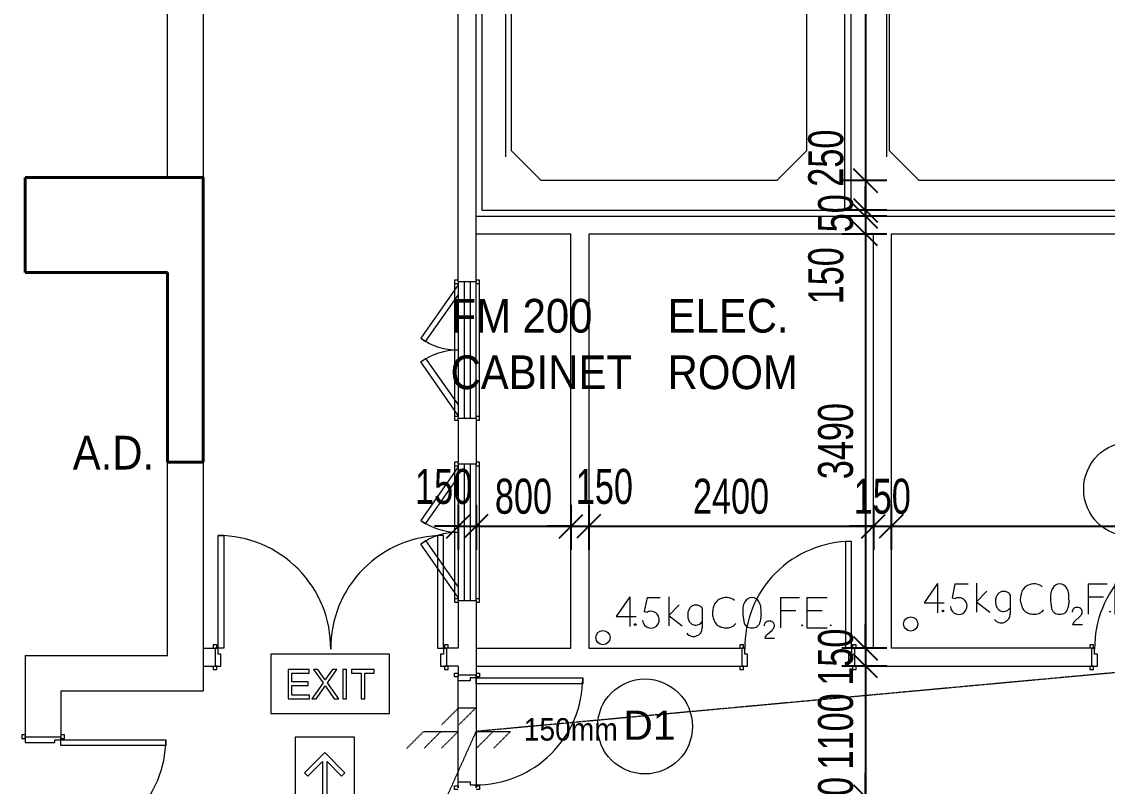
# Model space of a CAD drawing. Header units: millimetres. Extents: x 10569 to 232243, y -25347 to 80743.
# Drawn here: x 75159 to 84311, y 11295 to 17736 of the extents above; entities that cross this region are included whole.
import ezdxf

# ---------------------------------------------------------------- set-up
doc = ezdxf.new("R2010")
doc.units = ezdxf.units.MM
doc.linetypes.add('Dash', pattern=[6, 3, -3])
doc.linetypes.add('Hidden', pattern=[7.14375, 4.7625, -2.38125])
for name, color, linetype, lineweight in [('A-ANNO-DIMS', 211, 'Continuous', 5), ('A-ANNO-NOTE', 131, 'Continuous', 25), ('A-DETL-GENF', 92, 'Continuous', 20), ('A-DETL-HDLN', 90, 'Hidden', 9), ('A-DETL-THIN', 151, 'Continuous', 9), ('A-DOOR', 31, 'Continuous', 20), ('A-DOOR-FRAM', 31, 'Continuous', 30), ('A-GENM', 13, 'Continuous', 20), ('A-WALL', 113, 'Continuous', 20), ('G-ANNO-TEXT', 231, 'Continuous', 5), ('S-COLS', 52, 'Continuous', 20)]:
    doc.layers.add(name, color=color, linetype=linetype, lineweight=lineweight)
doc.styles.add('Arial_2', font='arial.ttf', dxfattribs={"width": 0.7, "height": 295.05988})
doc.styles.add('Swis721 BT_2', font='swiss.ttf', dxfattribs={"width": 0.9, "height": 189.214176})
doc.styles.add('Swis721 BT_3', font='swiss.ttf', dxfattribs={"height": 1.135285})
doc.styles.add('Swis721 BT_4', font='swiss.ttf', dxfattribs={"height": 245.978428})
doc.styles.add('Swis721 BT_6', font='swiss.ttf', dxfattribs={"width": 0.89, "height": 283.821263})
doc.dimstyles.new('Linear_-_1_5mm_Arial', dxfattribs={"dimscale": 304.8, "dimtxt": 300, "dimasz": 0.656168, "dimexe": 0.656168, "dimexo": 0.0625, "dimgap": 0.328084, "dimtad": 1, "dimdec": 0, "dimzin": 0, "dimdsep": 46, "dimtxsty": 'Arial_2', "dimblk1": 'OBLIQUE', "dimblk2": 'OBLIQUE', "dimsah": 1, "dimcen": 0.09, "dimadec": 0, "dimazin": 0, "dimtfac": 1, "dimtdec": 4, "dimtix": 1, "dimtmove": 0, "dimatfit": 3, "dimfxl": 0.656168, "dimfxlon": 1, "dimtvp": 1, "dimtolj": 1, "dimtzin": 0, "dimarcsym": 2})
doc.dimstyles.new('Linear_-_1_5mm_Arial_1', dxfattribs={"dimscale": 304.8, "dimtxt": 300, "dimasz": 0.656168, "dimexe": 0.656168, "dimexo": 0.0625, "dimgap": 0.328084, "dimtad": 1, "dimdec": 0, "dimzin": 0, "dimdsep": 46, "dimtxsty": 'Arial_2', "dimblk1": 'OBLIQUE', "dimblk2": 'OBLIQUE', "dimsah": 1, "dimcen": 0.09, "dimadec": 0, "dimazin": 0, "dimtfac": 1, "dimtdec": 4, "dimtix": 1, "dimtmove": 2, "dimatfit": 3, "dimfxl": 0.656168, "dimfxlon": 1, "dimtvp": 1, "dimtolj": 1, "dimtzin": 0, "dimarcsym": 2})

# ---------------------------------------------------------------- blocks, each defined once
blk = doc.blocks.new('DLN-Double Door-AP - _AP09_ 1100 x 2100 _WH_-14591878-TENDER DRAFT G_F')
at = {"layer": 'A-DOOR', "lineweight": 15}
for p, q in [((575, 75), (-575, 75)), ((-575, 75), (-575, 25)), ((-575, 25), (-575, -25)), ((-575, 25), (575, 25)), ((575, 25), (575, 75)), ((575, -25), (575, 25)), ((-575, -25), (-575, -75)), ((-575, -25), (575, -25)), ((-575, -75), (575, -75)), ((-550, -75), (-99.5, -390.5)), ((-70.8, -349.5), (-462.8, -75)), ((70.8, -349.5), (462.8, -75)), ((550, -75), (99.5, -390.5)), ((575, -75), (575, -25)), ((-99.5, -390.5), (-70.8, -349.5)), ((99.5, -390.5), (70.8, -349.5))]:
    blk.add_line(p, q, dxfattribs=at)
for centre, start, end in [((-550, -75), 325, 359.99687), ((550, -75), 180.00313, 215)]:
    blk.add_arc(centre, 550, start, end, dxfattribs=at)
at = {"layer": 'A-DOOR-FRAM', "lineweight": 15}
for p, q in [((-560, 105), (-590, 105)), ((-590, 105), (-590, 75)), ((-560, 75), (-560, 105)), ((560, 105), (-560, 105)), ((560, 105), (560, 75)), ((590, 105), (560, 105)), ((590, 75), (590, 105)), ((-590, 75), (-575, 75)), ((575, 75), (590, 75)), ((-575, -75), (-590, -75)), ((-590, -75), (-590, -105)), ((-560, -105), (-560, -75)), ((560, -75), (560, -105)), ((590, -75), (575, -75)), ((590, -105), (590, -75)), ((-590, -105), (-560, -105)), ((-560, -105), (560, -105)), ((560, -105), (590, -105))]:
    blk.add_line(p, q, dxfattribs=at)
blk = doc.blocks.new('DLN-Double Door__X03_ - _M19_1900 x 2450 _WH_-16954910-TENDER DRAFT G_F')
at = {"layer": 'A-DOOR', "lineweight": 15}
for p, q in [((-900, -75), (-950, -75)), ((-950, -75), (-950, -1025)), ((-900, -1025), (-900, -75)), ((900, -75), (950, -75)), ((900, -1025), (900, -75)), ((950, -75), (950, -1025)), ((-950, -1025), (-900, -1025)), ((950, -1025), (900, -1025))]:
    blk.add_line(p, q, dxfattribs=at)
for centre, start, end in [((-950, -75), 270, 0.5), ((950, -75), 179.5, 270)]:
    blk.add_arc(centre, 950, start, end, dxfattribs=at)
at = {"layer": 'A-DOOR-FRAM', "lineweight": 15}
for p, q in [((-960, 105), (-990, 105)), ((-990, 105), (-990, 75)), ((-960, 75), (-960, 105)), ((990, 105), (960, 105)), ((960, 105), (960, 75)), ((990, 75), (990, 105)), ((-975, 75), (-960, 75)), ((-925, 75), (-975, 75)), ((-925, -25), (-925, 75)), ((925, 75), (925, -25)), ((975, 75), (925, 75)), ((960, 75), (975, 75)), ((-990, -75), (-990, -105)), ((-960, -75), (-975, -75)), ((-975, -75), (-950, -75)), ((-960, -105), (-960, -75)), ((-950, -75), (-950, -25)), ((-950, -25), (-925, -25)), ((925, -25), (950, -25)), ((950, -25), (950, -75)), ((950, -75), (975, -75)), ((975, -75), (960, -75)), ((960, -75), (960, -105)), ((990, -105), (990, -75)), ((-990, -105), (-960, -105)), ((960, -105), (990, -105))]:
    blk.add_line(p, q, dxfattribs=at)
blk = doc.blocks.new('DLN-Single Door__X01_ - _M05a_ 900 x 2450 _WH_-16935530-TENDER DRAFT G_F')
at = {"layer": 'A-DOOR', "lineweight": 15}
for p, q in [((-450, 975), (-400, 975)), ((-450, 75), (-450, 975)), ((-400, 975), (-400, 75)), ((-490, 105), (-460, 105)), ((-490, 75), (-490, 105)), ((-460, 105), (-460, 75)), ((460, 75), (460, 105)), ((460, 105), (490, 105)), ((490, 105), (490, 75)), ((-460, 75), (-475, 75)), ((-400, 75), (-450, 75)), ((475, 75), (460, 75)), ((-490, -105), (-490, -75)), ((-475, -75), (-460, -75)), ((-460, -75), (-460, -105)), ((460, -105), (460, -75)), ((460, -75), (475, -75)), ((490, -75), (490, -105)), ((-460, -105), (-490, -105)), ((490, -105), (460, -105))]:
    blk.add_line(p, q, dxfattribs=at)
blk.add_arc((-450, 75), 900, 359.5, 90, dxfattribs=at)
at = {"layer": 'A-DOOR-FRAM', "lineweight": 15}
for p, q in [((-475, 75), (-450, 75)), ((-450, 75), (-450, 25)), ((-450, 25), (-425, 25)), ((-425, 25), (-425, -75)), ((425, 25), (450, 25)), ((425, -75), (425, 25)), ((450, 75), (475, 75)), ((450, 25), (450, 75)), ((-425, -75), (-475, -75)), ((475, -75), (425, -75))]:
    blk.add_line(p, q, dxfattribs=at)
blk = doc.blocks.new('DLN-Single Door__X01_ - _M02_ 900 x 2450 _WH_-16935526-TENDER DRAFT G_F')
at = {"layer": 'A-DOOR', "lineweight": 15}
for p, q in [((-460, 105), (-490, 105)), ((-490, 105), (-490, 75)), ((-460, 75), (-460, 105)), ((490, 105), (460, 105)), ((460, 105), (460, 75)), ((490, 75), (490, 105)), ((-475, 75), (-460, 75)), ((460, 75), (475, 75)), ((-490, -75), (-490, -105)), ((-460, -75), (-475, -75)), ((-460, -105), (-460, -75)), ((-400, -75), (-450, -75)), ((-450, -75), (-450, -975)), ((-400, -975), (-400, -75)), ((475, -75), (460, -75)), ((460, -75), (460, -105)), ((490, -105), (490, -75)), ((-490, -105), (-460, -105)), ((460, -105), (490, -105)), ((-450, -975), (-400, -975))]:
    blk.add_line(p, q, dxfattribs=at)
blk.add_arc((-450, -75), 900, 270, 0.5, dxfattribs=at)
at = {"layer": 'A-DOOR-FRAM', "lineweight": 15}
for p, q in [((-425, 75), (-475, 75)), ((-425, -25), (-425, 75)), ((425, 75), (425, -25)), ((475, 75), (425, 75)), ((-475, -75), (-450, -75)), ((-450, -75), (-450, -25)), ((-450, -25), (-425, -25)), ((425, -25), (450, -25)), ((450, -25), (450, -75)), ((450, -75), (475, -75))]:
    blk.add_line(p, q, dxfattribs=at)
blk = doc.blocks.new('Walls 1 - Walls 1-3032194-TENDER DRAFT G_F')
at = {"layer": 'A-WALL'}
for p, q in [((82149.3, 21457.5), (82149.3, 16147.5)), ((82474.3, 16647.5), (82474.3, 20897.5)), ((82724.3, 16397.5), (82474.3, 16647.5)), ((87714.3, 16397.5), (82724.3, 16397.5)), ((82149.3, 16147.5), (87964.3, 16147.5))]:
    blk.add_line(p, q, dxfattribs=at)
blk = doc.blocks.new('Walls 2 - Walls 2-3045088-TENDER DRAFT G_F')
at = {"layer": 'A-WALL'}
for p, q in [((79039.3, 21457.5), (79039.3, 16147.5)), ((79039.3, 21457.5), (82099.3, 21457.5)), ((82099.3, 16147.5), (82099.3, 21457.5)), ((79289.3, 20897.5), (79539.3, 21207.5)), ((81524.3, 21207.5), (79539.3, 21207.5)), ((81524.3, 21207.5), (81774.3, 20897.5)), ((79289.3, 16647.5), (79289.3, 20897.5)), ((81774.3, 20897.5), (81774.3, 16647.5)), ((79539.3, 16397.5), (79289.3, 16647.5)), ((81774.3, 16647.5), (81524.3, 16397.5)), ((81524.3, 16397.5), (79539.3, 16397.5)), ((79039.3, 16147.5), (82099.3, 16147.5))]:
    blk.add_line(p, q, dxfattribs=at)
blk = doc.blocks.new('DLN-Double Door__X03_ - _M52_1800 x 2450 _WH_-16954923-TENDER DRAFT G_F')
at = {"layer": 'A-DOOR', "lineweight": 15}
for p, q in [((-835, -150), (-885, -150)), ((-885, -150), (-885, -1035)), ((-835, -1035), (-835, -150)), ((835, -150), (885, -150)), ((835, -1035), (835, -150)), ((885, -150), (885, -1035)), ((-885, -1035), (-835, -1035)), ((885, -1035), (835, -1035))]:
    blk.add_line(p, q, dxfattribs=at)
for centre, start, end in [((-885, -150), 270, 0.5), ((885, -150), 179.5, 270)]:
    blk.add_arc(centre, 885, start, end, dxfattribs=at)
at = {"layer": 'A-DOOR-FRAM', "lineweight": 15}
for p, q in [((-895, 180), (-925, 180)), ((-925, 180), (-925, 150)), ((-910, 150), (-895, 150)), ((-860, 150), (-910, 150)), ((-895, 150), (-895, 180)), ((-860, -100), (-860, 150)), ((860, 150), (860, -100)), ((910, 150), (860, 150)), ((925, 180), (895, 180)), ((895, 180), (895, 150)), ((895, 150), (910, 150)), ((925, 150), (925, 180)), ((-925, -150), (-925, -180)), ((-925, -180), (-895, -180)), ((-895, -150), (-910, -150)), ((-910, -150), (-885, -150)), ((-895, -180), (-895, -150)), ((-885, -150), (-885, -100)), ((-885, -100), (-860, -100)), ((860, -100), (885, -100)), ((885, -100), (885, -150)), ((885, -150), (910, -150)), ((910, -150), (895, -150)), ((895, -150), (895, -180)), ((895, -180), (925, -180)), ((925, -180), (925, -150))]:
    blk.add_line(p, q, dxfattribs=at)
blk = doc.blocks.new('DLN_Direction Board - Direction-Red-3889199-TENDER DRAFT G_F')
at = {"layer": 'A-GENM'}
for p, q in [((500, 0), (-500, 0)), ((-500, 0), (-500, -500)), ((500, -500), (500, 0)), ((201.9, -80.3), (173.6, -108.6)), ((371.6, -250), (201.9, -80.3)), ((173.6, -108.6), (295, -230)), ((295, -230), (-400, -230)), ((-400, -230), (-400, -270)), ((-400, -270), (295, -270)), ((295, -270), (173.6, -391.4)), ((201.9, -419.7), (371.6, -250)), ((173.6, -391.4), (201.9, -419.7)), ((-500, -500), (500, -500))]:
    blk.add_line(p, q, dxfattribs=at)
blk = doc.blocks.new('DLN_EXIT Sign Board - DLN_EXIT Sign Board-5973881-TENDER DRAFT G_F')
at = {"layer": 'A-GENM'}
for p, q in [((500, 250), (-500, 250)), ((-500, 250), (-500, -250)), ((500, -250), (500, 250)), ((-176.9, 121.2), (-353.8, 121.2)), ((-353.8, 121.2), (-353.8, -125)), ((-176.9, 90.4), (-176.9, 121.2)), ((-101.6, 121.2), (-138.5, 121.2)), ((-138.5, 121.2), (-59, 9.1)), ((-56.8, 58.1), (-101.6, 121.2)), ((20.3, 121.2), (-24, 58.5)), ((-21.8, 8.8), (57.7, 121.2)), ((57.7, 121.2), (20.3, 121.2)), ((138.5, 121.2), (107.7, 121.2)), ((107.7, 121.2), (107.7, -125)), ((138.5, -125), (138.5, 121.2)), ((373.1, 121.2), (180.8, 121.2)), ((180.8, 121.2), (180.8, 90.4)), ((373.1, 90.4), (373.1, 121.2)), ((-323.1, 17.3), (-323.1, 90.4)), ((-323.1, 90.4), (-176.9, 90.4)), ((-184.6, 17.3), (-323.1, 17.3)), ((-184.6, -13.5), (-184.6, 17.3)), ((-59, 9.1), (-153.8, -125)), ((-41.7, 33.5), (-56.8, 58.1)), ((-24, 58.5), (-41.7, 33.5)), ((73.1, -125), (-21.8, 8.8)), ((180.8, 90.4), (261.5, 90.4)), ((261.5, 90.4), (261.5, -125)), ((292.3, -125), (292.3, 90.4)), ((292.3, 90.4), (373.1, 90.4)), ((-323.1, -94.2), (-323.1, -13.5)), ((-323.1, -13.5), (-184.6, -13.5)), ((-116.4, -125), (-54.7, -37.6)), ((-54.7, -37.6), (-40.2, -17.3)), ((-40.2, -17.3), (-27, -35.8)), ((-27, -35.8), (36.2, -125)), ((-353.8, -125), (-173.1, -125)), ((-173.1, -94.2), (-323.1, -94.2)), ((-173.1, -125), (-173.1, -94.2)), ((-153.8, -125), (-116.4, -125)), ((36.2, -125), (73.1, -125)), ((107.7, -125), (138.5, -125)), ((261.5, -125), (292.3, -125)), ((-500, -250), (500, -250))]:
    blk.add_line(p, q, dxfattribs=at)
blk = doc.blocks.new('DLN_2D- CO2F_E - COFE-19082813-TENDER DRAFT G_F')
at = {"layer": 'A-DETL-GENF'}
for p, q in [((86.7, 335.3), (-27.7, 171.9)), ((86.7, 335.3), (86.7, 86)), ((231.7, 331.8), (208.6, 213)), ((231.7, 331.8), (343.3, 331.8)), ((414.6, 336.5), (414.6, 92.4)), ((1356.6, 330.4), (1516.6, 330.4)), ((1356.6, 330.4), (1356.6, 75.6)), ((1579.7, 330.4), (1749.7, 330.4)), ((1579.7, 330.4), (1579.7, 75.6)), ((208.6, 213), (234.7, 207.9)), ((414.6, 180.8), (502.8, 268.9)), ((698, 238.7), (698, 76.5)), ((1038.2, 186.8), (1047.6, 127.5)), ((1194.4, 186.8), (1185, 127.5)), ((1356.6, 221.3), (1486.6, 221.3)), ((1579.7, 221.3), (1709.7, 221.3)), ((-27.7, 171.9), (141, 171.9)), ((414.6, 180.8), (527.7, 92.4)), ((1245, 20), (1286.7, 57.1)), ((1579.7, 75.6), (1749.7, 75.6)), ((1224.3, -10.2), (1307.9, -10.2))]:
    blk.add_line(p, q, dxfattribs=at)
for centre, radius in [((131.8, 102.5), 7.48), ((1540.3, 96.7), 3), ((1780.6, 96.7), 3), ((-140, -6.8), 60)]:
    blk.add_circle(centre, radius, dxfattribs=at)
for centre, radius, start, end in [((889.7, 227), 100.5, 139.33925, 165.24102), ((889.7, 227), 100.5, 117.37935, 139.33925), ((903.2, 196.9), 133.5, 87.65446, 116.60469), ((904.7, 231.4), 98.9, 49.34871, 87.65446), ((1139.6, 238.4), 99.2, 146.40311, 175.59689), ((1114.2, 267.7), 62.8, 88.11543, 155.88457), ((1118.4, 267.7), 62.8, 24.11543, 91.88457), ((1093, 238.4), 99.2, 4.40311, 33.59689), ((264.8, 143.9), 70.7, 183.80464, 115.19545), ((654.8, 187.9), 80.3, 161.21904, 180.78096), ((757.1, 189.3), 182.6, 180.78096, 189.21904), ((689, 176.3), 116.4, 146.78096, 161.21904), ((643, 206.4), 61.4, 118.48629, 146.78096), ((643, 206.4), 61.4, 87.51371, 118.48629), ((642.5, 194.6), 73.2, 66.48629, 87.51371), ((648.8, 209.1), 57.4, 31.04971, 66.48629), ((895.4, 198.8), 111.7, 173.06555, 194.73669), ((1084.3, 174.2), 302.2, 164.9644, 172.75573), ((1870.4, 182.1), 832.2, 175.59689, 179.68031), ((362.2, 182.1), 832.2, 0.31969, 4.40311), ((661, 173.7), 85.2, 189.21904, 210.78096), ((643, 163), 64.4, 210.78096, 239.21904), ((643, 163), 64.4, 239.21904, 271.05494), ((643, 163), 64.4, 271.05494, 328.58528), ((1183.6, 277.9), 410.6, 195.18247, 200.77345), ((871.4, 159.2), 76.5, 200.57876, 234.83568), ((895.1, 194.6), 119.2, 235.33778, 254.66222), ((903.3, 174.7), 99.8, 297.09208, 320.30909), ((1108.9, 137.2), 62.1, 189, 276.80189), ((1123.7, 137.2), 62.1, 263.19811, 351), ((1259.5, 92.2), 39.4, 141.01687, 178.98313), ((1259.5, 92.2), 39.4, 112.86606, 141.01687), ((1259.5, 92.2), 39.4, 90.38089, 112.86606), ((1265.6, 88.1), 44, 77.71764, 98.28236), ((1264.6, 83.8), 48.4, 58.28236, 77.71764), ((1274.5, 99.8), 29.6, 35.71764, 58.28236), ((1263.6, 91.9), 43.1, 18.28236, 35.71764), ((1277.9, 96.6), 28, 357.71764, 18.28236), ((1276.2, 93.6), 29.7, 342.2769, 3.7231), ((624.1, 76.5), 73.8, 218.39588, 0), ((900.4, 215.4), 140.6, 254.7908, 273.2092), ((903.3, 174.7), 99.8, 272.90792, 297.09208), ((1350.6, -71.3), 140.4, 145.81368, 154.18632), ((1300.9, -37.6), 80.3, 134.18632, 145.81368), ((1227.8, 118.3), 84.9, 313.95514, 330.04486), ((1193.3, 120.1), 116.8, 337.7231, 342.2769)]:
    blk.add_arc(centre, radius, start, end, dxfattribs=at)
blk = doc.blocks.new('GBP_Door Mark - 2 x 1_3_RT_ Border WHITE-4013245-TENDER DRAFT G_F')
at = {"layer": 'A-ANNO-NOTE', "lineweight": 5}
blk.add_circle((-31.356, 27.261), 2, dxfattribs=at)
blk = doc.blocks.new('_Oblique')
at = {"color": 0, "linetype": 'ByBlock', "lineweight": -2}
blk.add_line((-0.5, -0.5), (0.5, 0.5), dxfattribs=at)
blk = doc.blocks.new('DIMBLOCK85-TENDER DRAFT G_F')
at = {"layer": 'A-ANNO-DIMS', "color": 0, "lineweight": -2, "transparency": 16777216}
for p, q in [((82453.8, 21207.5), (82072.8, 21207.5)), ((82272.8, 21207.5), (82272.8, 16397.5)), ((82453.8, 16397.5), (82072.8, 16397.5))]:
    blk.add_line(p, q, dxfattribs=at)
at = {"layer": 'Defpoints', "color": 0, "transparency": 16777216}
for p in [(82472.8, 21207.5), (82272.8, 16397.5), (82472.8, 16397.5)]:
    blk.add_point(p, dxfattribs=at)
at = {"layer": 'A-ANNO-DIMS', "color": 0, "lineweight": -2, "transparency": 16777216, "xscale": 200, "yscale": 200, "zscale": 200}
for p, rotation in [((82272.8, 21207.5), 90), ((82272.8, 16397.5), 270)]:
    blk.add_blockref('_Oblique', p, dxfattribs=dict(at, rotation=rotation))
at = {"layer": 'A-ANNO-DIMS', "color": 0, "transparency": 16777216, "insert": (82022.2, 18802.5), "char_height": 295.06, "width": 753.231, "attachment_point": 5, "rotation": 90, "style": 'Arial_2'}
blk.add_mtext('\\A1;4810', dxfattribs=at)
blk = doc.blocks.new('DIMBLOCK86-TENDER DRAFT G_F')
at = {"layer": 'A-ANNO-DIMS', "color": 0, "lineweight": -2, "transparency": 16777216}
for p, q in [((82453.8, 16397.5), (82072.8, 16397.5)), ((82272.8, 16397.5), (82272.8, 16147.5)), ((82453.8, 16147.5), (82072.8, 16147.5))]:
    blk.add_line(p, q, dxfattribs=at)
at = {"layer": 'Defpoints', "color": 0, "transparency": 16777216}
for p in [(82472.8, 16397.5), (82272.8, 16147.5), (82472.8, 16147.5)]:
    blk.add_point(p, dxfattribs=at)
at = {"layer": 'A-ANNO-DIMS', "color": 0, "lineweight": -2, "transparency": 16777216, "xscale": 200, "yscale": 200, "zscale": 200}
for p, rotation in [((82272.8, 16397.5), 90), ((82272.8, 16147.5), 270)]:
    blk.add_blockref('_Oblique', p, dxfattribs=dict(at, rotation=rotation))
at = {"layer": 'A-ANNO-DIMS', "color": 0, "transparency": 16777216, "insert": (81790.1, 16345.9), "char_height": 295.06, "width": 564.923, "attachment_point": 1, "rotation": 90, "line_spacing_factor": 0.938532, "style": 'Arial_2'}
blk.add_mtext('\\A1;250', dxfattribs=at)
blk = doc.blocks.new('DIMBLOCK87-TENDER DRAFT G_F')
at = {"layer": 'A-ANNO-DIMS', "color": 0, "lineweight": -2, "transparency": 16777216}
for p, q in [((82272.8, 16147.5), (82272.8, 16347.5)), ((82453.8, 16147.5), (82072.8, 16147.5)), ((82272.8, 16147.5), (82272.8, 16097.5)), ((82453.8, 16097.5), (82072.8, 16097.5)), ((82272.8, 16097.5), (82272.8, 15897.5))]:
    blk.add_line(p, q, dxfattribs=at)
at = {"layer": 'Defpoints', "color": 0, "transparency": 16777216}
for p in [(82472.8, 16147.5), (82272.8, 16097.5), (82472.8, 16097.5)]:
    blk.add_point(p, dxfattribs=at)
at = {"layer": 'A-ANNO-DIMS', "color": 0, "lineweight": -2, "transparency": 16777216, "xscale": 200, "yscale": 200, "zscale": 200}
for p, rotation in [((82272.8, 16147.5), 270), ((82272.8, 16097.5), 90)]:
    blk.add_blockref('_Oblique', p, dxfattribs=dict(at, rotation=rotation))
at = {"layer": 'A-ANNO-DIMS', "color": 0, "transparency": 16777216, "insert": (82022.2, 16122.5), "char_height": 295.06, "width": 376.615, "attachment_point": 5, "rotation": 90, "style": 'Arial_2'}
blk.add_mtext('\\A1;50', dxfattribs=at)
blk = doc.blocks.new('DIMBLOCK88-TENDER DRAFT G_F')
at = {"layer": 'A-ANNO-DIMS', "color": 0, "lineweight": -2, "transparency": 16777216}
for p, q in [((82272.8, 16097.5), (82272.8, 16297.5)), ((82453.8, 16097.5), (82072.8, 16097.5)), ((82272.8, 16097.5), (82272.8, 15947.5)), ((82453.8, 15947.5), (82072.8, 15947.5)), ((82272.8, 15947.5), (82272.8, 15747.5))]:
    blk.add_line(p, q, dxfattribs=at)
at = {"layer": 'Defpoints', "color": 0, "transparency": 16777216}
for p in [(82472.8, 16097.5), (82272.8, 15947.5), (82472.8, 15947.5)]:
    blk.add_point(p, dxfattribs=at)
at = {"layer": 'A-ANNO-DIMS', "color": 0, "lineweight": -2, "transparency": 16777216, "xscale": 200, "yscale": 200, "zscale": 200}
for p, rotation in [((82272.8, 16097.5), 270), ((82272.8, 15947.5), 90)]:
    blk.add_blockref('_Oblique', p, dxfattribs=dict(at, rotation=rotation))
at = {"layer": 'A-ANNO-DIMS', "color": 0, "transparency": 16777216, "insert": (81790.1, 15355.1), "char_height": 295.06, "width": 564.923, "attachment_point": 1, "rotation": 90, "line_spacing_factor": 0.938532, "style": 'Arial_2'}
blk.add_mtext('\\A1;150', dxfattribs=at)
blk = doc.blocks.new('DIMBLOCK89-TENDER DRAFT G_F')
at = {"layer": 'A-ANNO-DIMS', "color": 0, "lineweight": -2, "transparency": 16777216}
for p, q in [((82453.8, 15947.5), (82072.8, 15947.5)), ((82272.8, 15947.5), (82272.8, 12457.5)), ((82453.8, 12457.5), (82072.8, 12457.5))]:
    blk.add_line(p, q, dxfattribs=at)
at = {"layer": 'Defpoints', "color": 0, "transparency": 16777216}
for p in [(82472.8, 15947.5), (82272.8, 12457.5), (82472.8, 12457.5)]:
    blk.add_point(p, dxfattribs=at)
at = {"layer": 'A-ANNO-DIMS', "color": 0, "lineweight": -2, "transparency": 16777216, "xscale": 200, "yscale": 200, "zscale": 200}
for p, rotation in [((82272.8, 15947.5), 90), ((82272.8, 12457.5), 270)]:
    blk.add_blockref('_Oblique', p, dxfattribs=dict(at, rotation=rotation))
at = {"layer": 'A-ANNO-DIMS', "color": 0, "transparency": 16777216, "insert": (82022.1, 14202.5), "char_height": 295.06, "width": 753.231, "attachment_point": 5, "rotation": 90, "style": 'Arial_2'}
blk.add_mtext('\\A1;3490', dxfattribs=at)
blk = doc.blocks.new('DIMBLOCK90-TENDER DRAFT G_F')
at = {"layer": 'A-ANNO-DIMS', "color": 0, "lineweight": -2, "transparency": 16777216}
for p, q in [((82272.8, 12457.5), (82272.8, 12657.5)), ((82453.8, 12457.5), (82072.8, 12457.5)), ((82272.8, 12457.5), (82272.8, 12307.5)), ((82453.8, 12307.5), (82072.8, 12307.5)), ((82272.8, 12307.5), (82272.8, 12107.5))]:
    blk.add_line(p, q, dxfattribs=at)
at = {"layer": 'Defpoints', "color": 0, "transparency": 16777216}
for p in [(82472.8, 12457.5), (82272.8, 12307.5), (82472.8, 12307.5)]:
    blk.add_point(p, dxfattribs=at)
at = {"layer": 'A-ANNO-DIMS', "color": 0, "lineweight": -2, "transparency": 16777216, "xscale": 200, "yscale": 200, "zscale": 200}
for p, rotation in [((82272.8, 12457.5), 270), ((82272.8, 12307.5), 90)]:
    blk.add_blockref('_Oblique', p, dxfattribs=dict(at, rotation=rotation))
at = {"layer": 'A-ANNO-DIMS', "color": 0, "transparency": 16777216, "insert": (82022.2, 12382.5), "char_height": 295.06, "width": 564.923, "attachment_point": 5, "rotation": 90, "style": 'Arial_2'}
blk.add_mtext('\\A1;150', dxfattribs=at)
blk = doc.blocks.new('DIMBLOCK91-TENDER DRAFT G_F')
at = {"layer": 'A-ANNO-DIMS', "color": 0, "lineweight": -2, "transparency": 16777216}
for p, q in [((82453.8, 12307.5), (82072.8, 12307.5)), ((82272.8, 12307.5), (82272.8, 11207.5)), ((82453.8, 11207.5), (82072.8, 11207.5))]:
    blk.add_line(p, q, dxfattribs=at)
at = {"layer": 'Defpoints', "color": 0, "transparency": 16777216}
for p in [(82472.8, 12307.5), (82272.8, 11207.5), (82472.8, 11207.5)]:
    blk.add_point(p, dxfattribs=at)
at = {"layer": 'A-ANNO-DIMS', "color": 0, "lineweight": -2, "transparency": 16777216, "xscale": 200, "yscale": 200, "zscale": 200}
for p, rotation in [((82272.8, 12307.5), 90), ((82272.8, 11207.5), 270)]:
    blk.add_blockref('_Oblique', p, dxfattribs=dict(at, rotation=rotation))
at = {"layer": 'A-ANNO-DIMS', "color": 0, "transparency": 16777216, "insert": (82022.2, 11757.5), "char_height": 295.06, "width": 753.231, "attachment_point": 5, "rotation": 90, "style": 'Arial_2'}
blk.add_mtext('\\A1;1100', dxfattribs=at)
blk = doc.blocks.new('DIMBLOCK92-TENDER DRAFT G_F')
at = {"layer": 'A-ANNO-DIMS', "color": 0, "lineweight": -2, "transparency": 16777216}
for p, q in [((82272.8, 11207.5), (82272.8, 11407.5)), ((82453.8, 11207.5), (82072.8, 11207.5)), ((82272.8, 11207.5), (82272.8, 11057.5)), ((82453.8, 11057.5), (82072.8, 11057.5)), ((82272.8, 11057.5), (82272.8, 10857.5))]:
    blk.add_line(p, q, dxfattribs=at)
at = {"layer": 'Defpoints', "color": 0, "transparency": 16777216}
for p in [(82472.8, 11207.5), (82272.8, 11057.5), (82472.8, 11057.5)]:
    blk.add_point(p, dxfattribs=at)
at = {"layer": 'A-ANNO-DIMS', "color": 0, "lineweight": -2, "transparency": 16777216, "xscale": 200, "yscale": 200, "zscale": 200}
for p, rotation in [((82272.8, 11207.5), 270), ((82272.8, 11057.5), 90)]:
    blk.add_blockref('_Oblique', p, dxfattribs=dict(at, rotation=rotation))
at = {"layer": 'A-ANNO-DIMS', "color": 0, "transparency": 16777216, "insert": (82022.2, 11132.5), "char_height": 295.06, "width": 564.923, "attachment_point": 5, "rotation": 90, "style": 'Arial_2'}
blk.add_mtext('\\A1;150', dxfattribs=at)
blk = doc.blocks.new('DIMBLOCK168-TENDER DRAFT G_F')
at = {"layer": 'A-ANNO-DIMS', "color": 0, "lineweight": -2, "transparency": 16777216}
for p, q in [((78839.3, 13666.9), (78839.3, 13286)), ((78989.3, 13666.9), (78989.3, 13286)), ((78839.3, 13486), (78639.3, 13486)), ((78839.3, 13486), (78989.3, 13486)), ((78989.3, 13486), (79189.3, 13486))]:
    blk.add_line(p, q, dxfattribs=at)
at = {"layer": 'Defpoints', "color": 0, "transparency": 16777216}
for p in [(78839.3, 13686), (78989.3, 13686), (78989.3, 13486)]:
    blk.add_point(p, dxfattribs=at)
at = {"layer": 'A-ANNO-DIMS', "color": 0, "lineweight": -2, "transparency": 16777216, "xscale": 200, "yscale": 200, "zscale": 200}
blk.add_blockref('_Oblique', (78839.3, 13486), dxfattribs=at)
at = {"layer": 'A-ANNO-DIMS', "color": 0, "lineweight": -2, "transparency": 16777216, "xscale": 200, "yscale": 200, "zscale": 200, "rotation": 180}
blk.add_blockref('_Oblique', (78989.3, 13486), dxfattribs=at)
at = {"layer": 'A-ANNO-DIMS', "color": 0, "transparency": 16777216, "insert": (78475.8, 13968.7), "char_height": 295.06, "width": 564.923, "attachment_point": 1, "line_spacing_factor": 0.938532, "style": 'Arial_2'}
blk.add_mtext('\\A1;150', dxfattribs=at)
blk = doc.blocks.new('DIMBLOCK169-TENDER DRAFT G_F')
at = {"layer": 'A-ANNO-DIMS', "color": 0, "lineweight": -2, "transparency": 16777216}
for p, q in [((78989.3, 13666.9), (78989.3, 13286)), ((79789.3, 13666.9), (79789.3, 13286)), ((78989.3, 13486), (79789.3, 13486))]:
    blk.add_line(p, q, dxfattribs=at)
at = {"layer": 'Defpoints', "color": 0, "transparency": 16777216}
for p in [(78989.3, 13686), (79789.3, 13686), (79789.3, 13486)]:
    blk.add_point(p, dxfattribs=at)
at = {"layer": 'A-ANNO-DIMS', "color": 0, "lineweight": -2, "transparency": 16777216, "xscale": 200, "yscale": 200, "zscale": 200, "rotation": 180}
blk.add_blockref('_Oblique', (78989.3, 13486), dxfattribs=at)
at = {"layer": 'A-ANNO-DIMS', "color": 0, "lineweight": -2, "transparency": 16777216, "xscale": 200, "yscale": 200, "zscale": 200}
blk.add_blockref('_Oblique', (79789.3, 13486), dxfattribs=at)
at = {"layer": 'A-ANNO-DIMS', "color": 0, "transparency": 16777216, "insert": (79389.3, 13736.6), "char_height": 295.06, "width": 564.923, "attachment_point": 5, "style": 'Arial_2'}
blk.add_mtext('\\A1;800', dxfattribs=at)
blk = doc.blocks.new('DIMBLOCK170-TENDER DRAFT G_F')
at = {"layer": 'A-ANNO-DIMS', "color": 0, "lineweight": -2, "transparency": 16777216}
for p, q in [((79789.3, 13666.9), (79789.3, 13286)), ((79939.3, 13666.9), (79939.3, 13286)), ((79789.3, 13486), (79589.3, 13486)), ((79789.3, 13486), (79939.3, 13486)), ((79939.3, 13486), (80139.3, 13486))]:
    blk.add_line(p, q, dxfattribs=at)
at = {"layer": 'Defpoints', "color": 0, "transparency": 16777216}
for p in [(79789.3, 13686), (79939.3, 13686), (79939.3, 13486)]:
    blk.add_point(p, dxfattribs=at)
at = {"layer": 'A-ANNO-DIMS', "color": 0, "lineweight": -2, "transparency": 16777216, "xscale": 200, "yscale": 200, "zscale": 200}
blk.add_blockref('_Oblique', (79789.3, 13486), dxfattribs=at)
at = {"layer": 'A-ANNO-DIMS', "color": 0, "lineweight": -2, "transparency": 16777216, "xscale": 200, "yscale": 200, "zscale": 200, "rotation": 180}
blk.add_blockref('_Oblique', (79939.3, 13486), dxfattribs=at)
at = {"layer": 'A-ANNO-DIMS', "color": 0, "transparency": 16777216, "insert": (79831, 13968.7), "char_height": 295.06, "width": 564.923, "attachment_point": 1, "line_spacing_factor": 0.938532, "style": 'Arial_2'}
blk.add_mtext('\\A1;150', dxfattribs=at)
blk = doc.blocks.new('DIMBLOCK171-TENDER DRAFT G_F')
at = {"layer": 'A-ANNO-DIMS', "color": 0, "lineweight": -2, "transparency": 16777216}
for p, q in [((79939.3, 13666.9), (79939.3, 13286)), ((82339.3, 13666.9), (82339.3, 13286)), ((79939.3, 13486), (82339.3, 13486))]:
    blk.add_line(p, q, dxfattribs=at)
at = {"layer": 'Defpoints', "color": 0, "transparency": 16777216}
for p in [(79939.3, 13686), (82339.3, 13686), (82339.3, 13486)]:
    blk.add_point(p, dxfattribs=at)
at = {"layer": 'A-ANNO-DIMS', "color": 0, "lineweight": -2, "transparency": 16777216, "xscale": 200, "yscale": 200, "zscale": 200, "rotation": 180}
blk.add_blockref('_Oblique', (79939.3, 13486), dxfattribs=at)
at = {"layer": 'A-ANNO-DIMS', "color": 0, "lineweight": -2, "transparency": 16777216, "xscale": 200, "yscale": 200, "zscale": 200}
blk.add_blockref('_Oblique', (82339.3, 13486), dxfattribs=at)
at = {"layer": 'A-ANNO-DIMS', "color": 0, "transparency": 16777216, "insert": (81139.3, 13736.6), "char_height": 295.06, "width": 753.231, "attachment_point": 5, "style": 'Arial_2'}
blk.add_mtext('\\A1;2400', dxfattribs=at)
blk = doc.blocks.new('DIMBLOCK172-TENDER DRAFT G_F')
at = {"layer": 'A-ANNO-DIMS', "color": 0, "lineweight": -2, "transparency": 16777216}
for p, q in [((82339.3, 13666.9), (82339.3, 13286)), ((82489.3, 13666.9), (82489.3, 13286)), ((82339.3, 13486), (82139.3, 13486)), ((82339.3, 13486), (82489.3, 13486)), ((82489.3, 13486), (82689.3, 13486))]:
    blk.add_line(p, q, dxfattribs=at)
at = {"layer": 'Defpoints', "color": 0, "transparency": 16777216}
for p in [(82339.3, 13686), (82489.3, 13686), (82489.3, 13486)]:
    blk.add_point(p, dxfattribs=at)
at = {"layer": 'A-ANNO-DIMS', "color": 0, "lineweight": -2, "transparency": 16777216, "xscale": 200, "yscale": 200, "zscale": 200}
blk.add_blockref('_Oblique', (82339.3, 13486), dxfattribs=at)
at = {"layer": 'A-ANNO-DIMS', "color": 0, "lineweight": -2, "transparency": 16777216, "xscale": 200, "yscale": 200, "zscale": 200, "rotation": 180}
blk.add_blockref('_Oblique', (82489.3, 13486), dxfattribs=at)
at = {"layer": 'A-ANNO-DIMS', "color": 0, "transparency": 16777216, "insert": (82414.3, 13736.6), "char_height": 295.06, "width": 564.923, "attachment_point": 5, "style": 'Arial_2'}
blk.add_mtext('\\A1;150', dxfattribs=at)
blk = doc.blocks.new('DIMBLOCK173-TENDER DRAFT G_F')
at = {"layer": 'A-ANNO-DIMS', "color": 0, "lineweight": -2, "transparency": 16777216}
for p, q in [((82489.3, 13666.9), (82489.3, 13286)), ((91539.3, 13666.9), (91539.3, 13286)), ((82489.3, 13486), (91539.3, 13486))]:
    blk.add_line(p, q, dxfattribs=at)
at = {"layer": 'Defpoints', "color": 0, "transparency": 16777216}
for p in [(82489.3, 13686), (91539.3, 13686), (91539.3, 13486)]:
    blk.add_point(p, dxfattribs=at)
at = {"layer": 'A-ANNO-DIMS', "color": 0, "lineweight": -2, "transparency": 16777216, "xscale": 200, "yscale": 200, "zscale": 200, "rotation": 180}
blk.add_blockref('_Oblique', (82489.3, 13486), dxfattribs=at)
at = {"layer": 'A-ANNO-DIMS', "color": 0, "lineweight": -2, "transparency": 16777216, "xscale": 200, "yscale": 200, "zscale": 200}
blk.add_blockref('_Oblique', (91539.3, 13486), dxfattribs=at)
at = {"layer": 'A-ANNO-DIMS', "color": 0, "transparency": 16777216, "insert": (87014.3, 13736.6), "char_height": 295.06, "width": 753.231, "attachment_point": 5, "style": 'Arial_2'}
blk.add_mtext('\\A1;9050', dxfattribs=at)
blk = doc.blocks.new('GBP_Door Mark - 2 x 1_3_R_T_ Border _EM_ON_-18777231-TENDER DRAFT G_F')
at = {"layer": 'A-ANNO-NOTE', "lineweight": 5}
blk.add_circle((-31.356, 27.261), 2, dxfattribs=at)
at = {"layer": 'A-ANNO-NOTE', "lineweight": 5, "insert": (-30.02, 29.767), "char_height": 1.1353, "width": 2.7792, "attachment_point": 1, "line_spacing_factor": 1.00667, "style": 'Swis721 BT_3'}
blk.add_mtext('EM', dxfattribs=at)

msp = doc.modelspace()

# ---------------------------------------------------------------- linework, layer by layer
at = {"layer": 'A-DETL-HDLN', "linetype": 'Dash'}
for p, q in [((84654.29296, 12277.48546), (78989.29296, 11756.74366)), ((78989.29296, 11756.74366), (77758.61013, 9007.48546))]:
    msp.add_line(p, q, dxfattribs=at)
at = {"layer": 'A-DETL-HDLN'}
for p, q in [((78702.42922, 11815.3223), (78843.85058, 11956.74366)), ((78847.87161, 11815.3223), (78989.29296, 11956.74366)), ((78406.98683, 11615.3223), (78548.40819, 11756.74366)), ((78552.42922, 11615.3223), (78693.85058, 11756.74366)), ((78697.87161, 11615.3223), (78839.29296, 11756.74366)), ((78993.31399, 11615.3223), (79134.73535, 11756.74366)), ((79138.75638, 11615.3223), (79280.17774, 11756.74366))]:
    msp.add_line(p, q, dxfattribs=at)
at = {"layer": 'A-DETL-THIN'}
for p, q in [((79239.29296, 20597.48547), (79239.29296, 16597.48547)), ((82449.29296, 20597.48547), (82449.29296, 16597.48547)), ((78839.29296, 11956.74366), (78989.29296, 11956.74366)), ((78548.40819, 11756.74366), (78839.29296, 11756.74366)), ((78989.29296, 11756.74366), (79280.17774, 11756.74366))]:
    msp.add_line(p, q, dxfattribs=at)
at = {"layer": 'A-WALL'}
for p, q in [((76389.29296, 16424.15213), (76389.29296, 23040.81879)), ((76689.29296, 23040.81879), (76689.29296, 16424.15213)), ((78839.29296, 15559.98547), (78839.29296, 22492.98547)), ((78989.29296, 15559.98547), (78989.29296, 22492.98547)), ((76389.29296, 16424.15213), (76689.29296, 16424.15213)), ((78989.29296, 16097.48547), (88014.29296, 16097.48547)), ((79789.29296, 15947.48547), (78989.29296, 15947.48547)), ((79789.29296, 12457.48546), (79789.29296, 15947.48547)), ((79939.29296, 15947.48547), (79939.29296, 12457.48546)), ((82339.29296, 15947.48547), (79939.29296, 15947.48547)), ((82339.29296, 12457.48546), (82339.29296, 15947.48547)), ((82489.29296, 15947.48547), (82489.29296, 12457.48546)), ((88014.29296, 15947.48547), (82489.29296, 15947.48547)), ((78839.29296, 14379.98547), (78839.29296, 14024.98547)), ((78989.29296, 14379.98547), (78989.29296, 14024.98547)), ((76389.29296, 12397.48546), (76389.29296, 14024.15213)), ((76689.29296, 14024.15213), (76689.29296, 12097.48546)), ((78839.29296, 12844.98547), (78839.29296, 12457.48546)), ((78989.29296, 12844.98547), (78989.29296, 12232.48546)), ((76689.29296, 12457.48546), (76789.29296, 12457.48546)), ((76789.29296, 12457.48546), (76789.29296, 12307.48546)), ((78839.29296, 12457.48546), (78739.29296, 12457.48546)), ((78739.29296, 12457.48546), (78739.29296, 12307.48546)), ((78989.29296, 12457.48546), (79789.29296, 12457.48546)), ((79939.29296, 12457.48546), (81229.29296, 12457.48546)), ((81229.29296, 12457.48546), (81229.29296, 12307.48546)), ((82339.29296, 12457.48546), (82179.29296, 12457.48546)), ((82179.29296, 12457.48546), (82179.29296, 12307.48546)), ((84179.29296, 12457.48546), (82489.29296, 12457.48546)), ((84179.29296, 12457.48546), (84179.29296, 12307.48546)), ((75189.29297, 12397.48546), (76389.29296, 12397.48546)), ((75189.29297, 12397.48546), (75189.29297, 11712.48546)), ((76689.29296, 12307.48546), (76789.29296, 12307.48546)), ((78839.29296, 12307.48546), (78739.29296, 12307.48546)), ((78839.29296, 12307.48546), (78839.29296, 12232.48546)), ((78989.29296, 12307.48546), (81229.29296, 12307.48546)), ((82179.29296, 12307.48546), (84179.29296, 12307.48546)), ((78839.29296, 12232.48546), (78989.29296, 12232.48546)), ((78839.29296, 11332.48546), (78839.29296, 12182.48546)), ((78989.29296, 12207.48546), (78989.29296, 11307.48546)), ((76689.29296, 12097.48546), (75489.29297, 12097.48546)), ((75489.29297, 12097.48546), (75489.29297, 11712.48546)), ((75189.29297, 11712.48546), (75489.29297, 11712.48546))]:
    msp.add_line(p, q, dxfattribs=at)
at = {"layer": 'A-WALL', "color": 10, "lineweight": 40}
for p, q in [((76389.29296, 14024.15213), (76389.29296, 15624.15213)), ((76689.29296, 14024.15213), (76689.29296, 15624.15213)), ((76389.29296, 14024.15213), (76689.29296, 14024.15213))]:
    msp.add_line(p, q, dxfattribs=at)
at = {"layer": 'S-COLS', "color": 10, "lineweight": 40}
for p, q in [((76689.29297, 16424.15213), (75189.29297, 16424.15213)), ((75189.29297, 16424.15213), (75189.29297, 15624.15213)), ((76689.29297, 15624.15213), (76689.29297, 16424.15213)), ((76389.29296, 15624.15213), (75189.29297, 15624.15213))]:
    msp.add_line(p, q, dxfattribs=at)

# ---------------------------------------------------------------- block references
at = {"layer": 'A-ANNO-NOTE', "lineweight": 5, "xscale": 200, "yscale": 200, "zscale": 200}
msp.add_blockref('GBP_Door Mark - 2 x 1_3_R_T_ Border _EM_ON_-18777231-TENDER DRAFT G_F', (90783.68252, 8345.6224), dxfattribs=at)
at = {"layer": 'A-ANNO-NOTE', "xscale": 200, "yscale": 200, "zscale": 200}
msp.add_blockref('GBP_Door Mark - 2 x 1_3_RT_ Border WHITE-4013245-TENDER DRAFT G_F', (86685.18166, 6346.64997), dxfattribs=at)
at = {"layer": 'A-DETL-GENF'}
for p in [(82794.29296, 12669.3132), (80199.29296, 12554.3132)]:
    msp.add_blockref('DLN_2D- CO2F_E - COFE-19082813-TENDER DRAFT G_F', p, dxfattribs=at)
at = {"layer": 'A-DOOR', "lineweight": 15}
for name, p, rotation in [('DLN-Double Door-AP - _AP09_ 1100 x 2100 _WH_-14591878-TENDER DRAFT G_F', (78914.29296, 14969.98547), 270), ('DLN-Double Door-AP - _AP09_ 1100 x 2100 _WH_-14591878-TENDER DRAFT G_F', (78914.29296, 13434.98547), 270), ('DLN-Double Door__X03_ - _M19_1900 x 2450 _WH_-16954910-TENDER DRAFT G_F', (77764.29296, 12382.48546), 180), ('DLN-Single Door__X01_ - _M02_ 900 x 2450 _WH_-16935526-TENDER DRAFT G_F', (81704.29296, 12382.48546), 180), ('DLN-Single Door__X01_ - _M02_ 900 x 2450 _WH_-16935526-TENDER DRAFT G_F', (84654.29296, 12382.48546), 180), ('DLN-Single Door__X01_ - _M05a_ 900 x 2450 _WH_-16935530-TENDER DRAFT G_F', (78914.29296, 11757.48546), 270), ('DLN-Double Door__X03_ - _M52_1800 x 2450 _WH_-16954923-TENDER DRAFT G_F', (75339.29297, 10802.48546), 89.99999999999997)]:
    msp.add_blockref(name, p, dxfattribs=dict(at, rotation=rotation))
at = {"layer": 'A-GENM'}
msp.add_blockref('DLN_EXIT Sign Board - DLN_EXIT Sign Board-5973881-TENDER DRAFT G_F', (77758.61013, 12157.48546), dxfattribs=at)
at = {"layer": 'A-GENM', "rotation": 89.9999999999999}
msp.add_blockref('DLN_Direction Board - Direction-Red-3889199-TENDER DRAFT G_F', (77464.29296, 11207.48546), dxfattribs=at)
at = {"layer": 'A-WALL'}
for name in ['Walls 2 - Walls 2-3045088-TENDER DRAFT G_F', 'Walls 1 - Walls 1-3032194-TENDER DRAFT G_F']:
    msp.add_blockref(name, (0, 0), dxfattribs=at)

# ---------------------------------------------------------------- texts
at = {"layer": 'A-ANNO-NOTE', "lineweight": 5, "insert": (80451.50285, 11932.38622), "char_height": 245.978428, "width": 514.7814219, "attachment_point": 2, "line_spacing_factor": 1.00667, "style": 'Swis721 BT_4'}
msp.add_mtext('D1', dxfattribs=at)
at = {"layer": 'G-ANNO-TEXT', "color": 7, "attachment_point": 1, "line_spacing_factor": 1.00667}
for s, insert, char_height, width, style in [('FM 200\\PCABINET', (78774.7684, 15400.91354), 283.821263, 1760.4, 'Swis721 BT_6'), ('ELEC.\\PROOM', (80605.01311, 15400.91354), 283.821263, 1274.4, 'Swis721 BT_6'), ('A.D.', (75589.78498, 14247.47778), 283.821263, 792, 'Swis721 BT_6'), ('150mm', (79391.50301, 11869.16655), 189.214176, 957.6, 'Swis721 BT_2')]:
    msp.add_mtext(s, dxfattribs=dict(at, insert=insert, char_height=char_height, width=width, style=style))

# ---------------------------------------------------------------- dimensions: what is measured, and where the dimension line sits
at = {"layer": 'A-ANNO-DIMS'}
for base, p1, p2, override, picture, middle in [((82272.81866, 16397.48547), (82472.81866, 21207.48547), (82472.81866, 16397.48547), {"dimpost": '<>', "dimfxl": 4810}, 'DIMBLOCK85-TENDER DRAFT G_F', (82022.16905, 18802.48547)), ((82272.81866, 16097.48547), (82472.81866, 16147.48547), (82472.81866, 16097.48547), {"dimpost": '<>', "dimfxl": 50}, 'DIMBLOCK87-TENDER DRAFT G_F', (82022.16905, 16122.48547)), ((82272.81866, 12457.48546), (82472.81866, 15947.48547), (82472.81866, 12457.48546), {"dimpost": '<>', "dimfxl": 3490.000004}, 'DIMBLOCK89-TENDER DRAFT G_F', (82022.06842, 14202.48547)), ((82272.81866, 12307.48546), (82472.81866, 12457.48546), (82472.81866, 12307.48546), {"dimpost": '<>', "dimfxl": 150}, 'DIMBLOCK90-TENDER DRAFT G_F', (82022.16905, 12382.48546)), ((82272.81866, 11207.48546), (82472.81866, 12307.48546), (82472.81866, 11207.48546), {"dimpost": '<>', "dimfxl": 1100.000004}, 'DIMBLOCK91-TENDER DRAFT G_F', (82022.16905, 11757.48546)), ((82272.81866, 11057.48546), (82472.81866, 11207.48546), (82472.81866, 11057.48546), {"dimpost": '<>', "dimfxl": 150}, 'DIMBLOCK92-TENDER DRAFT G_F', (82022.16905, 11132.48546))]:
    dim = msp.add_linear_dim(base=base, p1=p1, p2=p2, angle=90, dimstyle='Linear_-_1_5mm_Arial', override=override, dxfattribs=at)
    dim.commit()
    dim.dimension.update_dxf_attribs({"geometry": picture, "text_midpoint": middle})
for base, p1, p2, override, picture, middle in [((82272.81866, 16147.48547), (82472.81866, 16397.48547), (82472.81866, 16147.48547), {"dimpost": '<>', "dimfxl": 250}, 'DIMBLOCK86-TENDER DRAFT G_F', (81986.77306, 16628.34799)), ((82272.81866, 15947.48547), (82472.81866, 16097.48547), (82472.81866, 15947.48547), {"dimpost": '<>', "dimfxl": 150}, 'DIMBLOCK88-TENDER DRAFT G_F', (81986.77306, 15637.55214))]:
    dim = msp.add_linear_dim(base=base, p1=p1, p2=p2, angle=90, dimstyle='Linear_-_1_5mm_Arial_1', override=override, dxfattribs=at)
    dim.commit()
    dim.dimension.update_dxf_attribs({"geometry": picture, "text_midpoint": middle, "dimtype": 160, "text_rotation": 90})
for base, p1, p2, picture, middle in [((78989.29296, 13485.99297), (78839.29296, 13685.99297), (78989.29296, 13685.99297), 'DIMBLOCK168-TENDER DRAFT G_F', (78758.25398, 13772.03857)), ((79939.29296, 13485.99297), (79789.29296, 13685.99297), (79939.29296, 13685.99297), 'DIMBLOCK170-TENDER DRAFT G_F', (80113.41647, 13772.03857))]:
    dim = msp.add_linear_dim(base=base, p1=p1, p2=p2, dimstyle='Linear_-_1_5mm_Arial_1', override={"dimpost": '<>', "dimfxl": 150}, dxfattribs=at)
    dim.commit()
    dim.dimension.update_dxf_attribs({"geometry": picture, "text_midpoint": middle, "dimtype": 160})
for base, p1, p2, override, picture, middle in [((79789.29296, 13485.99297), (78989.29296, 13685.99297), (79789.29296, 13685.99297), {"dimpost": '<>', "dimfxl": 800}, 'DIMBLOCK169-TENDER DRAFT G_F', (79389.29296, 13736.64257)), ((82339.29296, 13485.99297), (79939.29296, 13685.99297), (82339.29296, 13685.99297), {"dimpost": '<>', "dimfxl": 2400}, 'DIMBLOCK171-TENDER DRAFT G_F', (81139.29296, 13736.64257)), ((82489.29296, 13485.99297), (82339.29296, 13685.99297), (82489.29296, 13685.99297), {"dimpost": '<>', "dimfxl": 150}, 'DIMBLOCK172-TENDER DRAFT G_F', (82414.29296, 13736.64257)), ((91539.29296, 13485.99297), (82489.29296, 13685.99297), (91539.29296, 13685.99297), {"dimpost": '<>', "dimfxl": 9050}, 'DIMBLOCK173-TENDER DRAFT G_F', (87014.29296, 13736.64257))]:
    dim = msp.add_linear_dim(base=base, p1=p1, p2=p2, dimstyle='Linear_-_1_5mm_Arial', override=override, dxfattribs=at)
    dim.commit()
    dim.dimension.update_dxf_attribs({"geometry": picture, "text_midpoint": middle})

doc.saveas('drawing.dxf')
